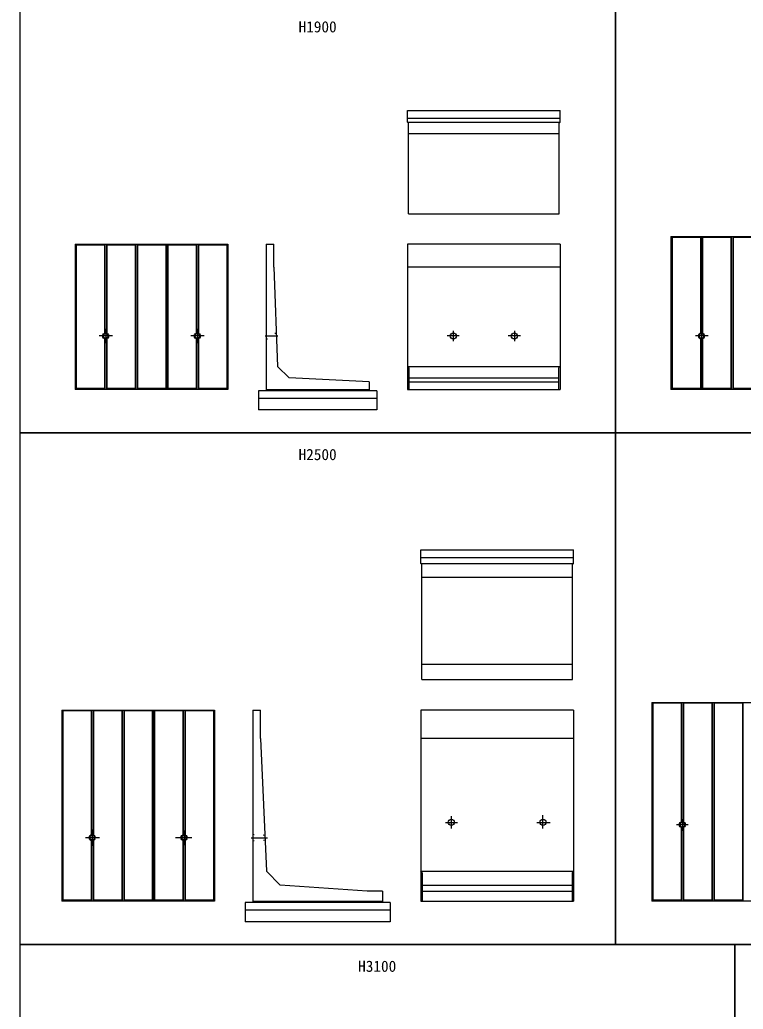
# Model space of a CAD drawing. Units: millimetres, scale not verified. Extents: x -67200 to 67200, y -23760 to 23760.
# Drawn here: x -49535 to -40064, y -2240 to 10714 of the extents above; entities that cross this region are included whole.
import ezdxf
from ezdxf.enums import TextEntityAlignment as Align

# ---------------------------------------------------------------- set-up
doc = ezdxf.new("R2010")
doc.units = ezdxf.units.MM
doc.header["$LTSCALE"] = 80
doc.linetypes.add('CHAIN1', pattern=[8, 5, -1, 1, -1])
doc.linetypes.add('DOTTED', pattern=[1.75, 0.25, -1.5])
for name, color, linetype, lineweight in [('0-0_CENTER', 7, 'CHAIN1', 25), ('0-4_HYO', 3, 'Continuous', 25), ('0-6_OUTLINE', 1, 'Continuous', 25), ('0-7_OUTLINE2', 4, 'DOTTED', 25), ('0-8_TXT', 7, 'Continuous', 25)]:
    doc.layers.add(name, color=color, linetype=linetype, lineweight=lineweight)
doc.styles.add('ＭＳ ゴシック', font='')
doc.styles.get('ＭＳ ゴシック').set_extended_font_data('MS Gothic')

msp = doc.modelspace()

# ---------------------------------------------------------------- linework, layer by layer
at = {"layer": '0-0_CENTER'}
for p, q in [((-48410.07, 6669.04), (-48410.07, 6482.05)), ((-47210.07, 6669.04), (-47210.07, 6482.05)), ((-43860.07, 6643.62), (-43860.07, 6507.98)), ((-43060.07, 6643.62), (-43060.07, 6507.98)), ((-40610.07, 6654.54), (-40610.07, 6495.74)), ((-48319.2, 6575.13), (-48496.77, 6575.13)), ((-47119.2, 6575.13), (-47296.77, 6575.13)), ((-46323, 6575.13), (-46155.19, 6575.13)), ((-43781.38, 6575.13), (-43938.92, 6575.13)), ((-42981.38, 6575.13), (-43138.92, 6575.13)), ((-40521.09, 6575.13), (-40687.32, 6575.13)), ((-43885.07, 125.85), (-43885.07, 287.62)), ((-42685.07, 127.02), (-42685.07, 299.32)), ((-43961.42, 205.13), (-43804.64, 205.13)), ((-42767.67, 205.13), (-42593.22, 205.13)), ((-40786.23, 175.13), (-40937.6, 175.13)), ((-40860.07, 246.5), (-40860.07, 96.81)), ((-48491.44, 5.13), (-48676.93, 5.13)), ((-48587.57, 111.96), (-48587.57, -103.39)), ((-47281.67, 5.13), (-47497.97, 5.13)), ((-47385.07, 98.81), (-47385.07, -93.6)), ((-46505.45, 5.13), (-46293.12, 5.13))]:
    msp.add_line(p, q, dxfattribs=at)
at = {"layer": '0-4_HYO'}
for points in [[(-49535.07, 5305.13), (-41735.07, 5305.13), (-41735.07, 10905.13), (-49535.07, 10905.13)], [(-41735.07, 5305.13), (-33935.07, 5305.13), (-33935.07, 10905.13), (-41735.07, 10905.13)], [(-49535.07, -1394.87), (-41735.07, -1394.87), (-41735.07, 5305.13), (-49535.07, 5305.13)], [(-41735.07, -1394.87), (-33935.07, -1394.87), (-33935.07, 5305.13), (-41735.07, 5305.13)], [(-49535.07, -9294.87), (-40175.07, -9294.87), (-40175.07, -1394.87), (-49535.07, -1394.87)], [(-40175.07, -9294.87), (-30815.07, -9294.87), (-30815.07, -1394.87), (-40175.07, -1394.87)]]:
    msp.add_lwpolyline(points, close=True, dxfattribs=at)
at = {"layer": '0-6_OUTLINE'}
for p, q in [((-42460.07, 9375.13), (-42460.07, 9525.13)), ((-44460.07, 9425.13), (-42460.07, 9425.13)), ((-44460.07, 9375.13), (-42460.07, 9375.13)), ((-44460.07, 9375.13), (-44445.07, 9360.13)), ((-44445.07, 8175.13), (-44445.07, 9360.13)), ((-42475.07, 9360.13), (-42460.07, 9375.13)), ((-44445.07, 9225.13), (-42475.07, 9225.13)), ((-48810.07, 7775.13), (-46810.07, 7775.13)), ((-48810.07, 7775.13), (-48810.07, 5875.13)), ((-48800.07, 7775.13), (-48800.07, 5875.13)), ((-48795.07, 7765.13), (-48800.07, 7775.13)), ((-48425.07, 7765.13), (-48420.07, 7775.13)), ((-48420.07, 7775.13), (-48420.07, 6613.86)), ((-48395.07, 7765.13), (-48400.07, 7775.13)), ((-48400.07, 7775.13), (-48400.07, 6613.86)), ((-48025.07, 7765.13), (-48020.07, 7775.13)), ((-48020.07, 7775.13), (-48020.07, 5875.13)), ((-47625.07, 7765.13), (-47620.07, 7775.13)), ((-47620.07, 7775.13), (-47620.07, 5875.13)), ((-47225.07, 7765.13), (-47220.07, 7775.13)), ((-47220.07, 7775.13), (-47220.07, 6613.86)), ((-47195.07, 7765.13), (-47200.07, 7775.13)), ((-47200.07, 7775.13), (-47200.07, 6613.86)), ((-46825.07, 7765.13), (-46820.07, 7775.13)), ((-46820.07, 7775.13), (-46820.07, 5875.13)), ((-46810.07, 7775.13), (-46810.07, 5875.13)), ((-46310.07, 7775.13), (-46210.07, 7775.13)), ((-46310.07, 7775.13), (-46310.07, 5855.13)), ((-46210.07, 7475.13), (-46210.07, 7775.13)), ((-42460.07, 7775.13), (-44460.07, 7775.13)), ((-42460.07, 7775.13), (-42460.07, 5875.13)), ((-41010.07, 7875.13), (-39010.07, 7875.13)), ((-41010.07, 7875.13), (-41010.07, 5875.13)), ((-41000.07, 7875.13), (-41000.07, 5875.13)), ((-40995.07, 7865.13), (-41000.07, 7875.13)), ((-40625.07, 7865.13), (-40620.07, 7875.13)), ((-40625.07, 7865.13), (-40625.07, 6612.21)), ((-40620.07, 7875.13), (-40620.07, 6613.86)), ((-40595.07, 7865.13), (-40600.07, 7875.13)), ((-40600.07, 7875.13), (-40600.07, 6613.86)), ((-40225.07, 7865.13), (-40595.07, 7865.13)), ((-40595.07, 7865.13), (-40595.07, 6612.21)), ((-40225.07, 7865.13), (-40220.07, 7875.13)), ((-40225.07, 7865.13), (-40225.07, 5885.13)), ((-40220.07, 7875.13), (-40220.07, 5875.13)), ((-39825.07, 7865.13), (-40195.07, 7865.13)), ((-40195.07, 7865.13), (-40195.07, 5885.13)), ((-48425.07, 7765.13), (-48795.07, 7765.13)), ((-48795.07, 7765.13), (-48795.07, 5885.13)), ((-48425.07, 7765.13), (-48425.07, 6612.21)), ((-48025.07, 7765.13), (-48395.07, 7765.13)), ((-48395.07, 7765.13), (-48395.07, 6612.21)), ((-48025.07, 7765.13), (-48025.07, 5885.13)), ((-47625.07, 7765.13), (-47995.07, 7765.13)), ((-47995.07, 7765.13), (-47995.07, 5885.13)), ((-47625.07, 7765.13), (-47625.07, 5885.13)), ((-47225.07, 7765.13), (-47595.07, 7765.13)), ((-47595.07, 7765.13), (-47595.07, 5885.13)), ((-47225.07, 7765.13), (-47225.07, 6612.21)), ((-46825.07, 7765.13), (-47195.07, 7765.13)), ((-47195.07, 7765.13), (-47195.07, 6612.21)), ((-46825.07, 7765.13), (-46825.07, 5885.13)), ((-46210.07, 7475.13), (-46160.07, 6175.13)), ((-42460.07, 7475.13), (-44460.07, 7475.13)), ((-48425.07, 6538.05), (-48425.07, 5885.13)), ((-48420.07, 6536.4), (-48420.07, 5875.13)), ((-48400.07, 6536.4), (-48400.07, 5875.13)), ((-48395.07, 6538.05), (-48395.07, 5885.13)), ((-47225.07, 6538.05), (-47225.07, 5885.13)), ((-47220.07, 6536.4), (-47220.07, 5875.13)), ((-47200.07, 6536.4), (-47200.07, 5875.13)), ((-47195.07, 6538.05), (-47195.07, 5885.13)), ((-40625.07, 6538.05), (-40625.07, 5885.13)), ((-40620.07, 6536.4), (-40620.07, 5875.13)), ((-40600.07, 6536.4), (-40600.07, 5875.13)), ((-40595.07, 6538.05), (-40595.07, 5885.13)), ((-46160.07, 6175.13), (-46010.07, 6025.13)), ((-44460.07, 6175.13), (-42460.07, 6175.13)), ((-44440.07, 6155.13), (-44460.07, 6175.13)), ((-44440.07, 6155.13), (-44440.07, 5875.13)), ((-42460.07, 6175.13), (-42480.07, 6155.13)), ((-42480.07, 6155.13), (-42480.07, 5875.13)), ((-44960.07, 5975.13), (-46010.07, 6025.13)), ((-44960.07, 5975.13), (-44960.07, 5855.13)), ((-44440.07, 6025.13), (-42480.07, 6025.13)), ((-44440.07, 5975.13), (-42480.07, 5975.13)), ((-46810.07, 5875.13), (-48810.07, 5875.13)), ((-48800.07, 5875.13), (-48795.07, 5885.13)), ((-48400.07, 5875.13), (-48395.07, 5885.13)), ((-48000.07, 5875.13), (-47995.07, 5885.13)), ((-47600.07, 5875.13), (-47595.07, 5885.13)), ((-46310.07, 5875.13), (-44960.07, 5875.13)), ((-44860.07, 5855.13), (-44860.07, 5605.13)), ((-39010.07, 5875.13), (-41010.07, 5875.13)), ((-40620.07, 5875.13), (-40625.07, 5885.13)), ((-40595.07, 5885.13), (-40600.07, 5875.13)), ((-40200.07, 5875.13), (-40195.07, 5885.13)), ((-44860.07, 5755.13), (-46410.07, 5755.13)), ((-44860.07, 5605.13), (-46410.07, 5605.13)), ((-42285.07, 3595.13), (-42285.07, 3775.13)), ((-44285.07, 3675.13), (-42285.07, 3675.13)), ((-44285.07, 3595.13), (-42285.07, 3595.13)), ((-44285.07, 3595.13), (-44270.07, 3580.13)), ((-44270.07, 2075.13), (-44270.07, 3580.13)), ((-42300.07, 3580.13), (-42285.07, 3595.13)), ((-42300.07, 2075.13), (-42300.07, 3580.13)), ((-44270.07, 3415.13), (-42300.07, 3415.13)), ((-44270.07, 2275.13), (-42300.07, 2275.13)), ((-44270.07, 2075.13), (-42300.07, 2075.13)), ((-41260.07, 1775.13), (-39260.07, 1775.13)), ((-41260.07, 1775.13), (-41260.07, -824.87)), ((-41250.07, 1775.13), (-41250.07, -824.87)), ((-41245.07, 1765.13), (-41250.07, 1775.13)), ((-40875.07, 1765.13), (-41245.07, 1765.13)), ((-41245.07, 1765.13), (-41245.07, -814.87)), ((-40875.07, 1765.13), (-40870.07, 1775.13)), ((-40875.07, 1765.13), (-40875.07, 212.21)), ((-40870.07, 1775.13), (-40870.07, 213.86)), ((-40845.07, 1765.13), (-40850.07, 1775.13)), ((-40850.07, 1775.13), (-40850.07, 213.86)), ((-40475.07, 1765.13), (-40845.07, 1765.13)), ((-40845.07, 1765.13), (-40845.07, 212.21)), ((-40475.07, 1765.13), (-40470.07, 1775.13)), ((-40475.07, 1765.13), (-40475.07, -814.87)), ((-40470.07, 1775.13), (-40470.07, -824.87)), ((-40450.07, 1775.13), (-40450.07, -824.87)), ((-40445.07, 1765.13), (-40450.07, 1775.13)), ((-40075.07, 1765.13), (-40445.07, 1765.13)), ((-40445.07, 1765.13), (-40445.07, -814.87)), ((-40075.07, 1765.13), (-40070.07, 1775.13)), ((-40075.07, 1765.13), (-40075.07, -814.87)), ((-40070.07, 1775.13), (-40070.07, -824.87)), ((-48985.07, 1675.13), (-48985.07, -824.87)), ((-48985.07, 1675.13), (-46985.07, 1675.13)), ((-48970.07, 1665.13), (-48975.07, 1675.13)), ((-48975.07, 1675.13), (-48975.07, -824.87)), ((-48970.07, 1665.13), (-48970.07, -814.87)), ((-48600.07, 1665.13), (-48970.07, 1665.13)), ((-48600.07, 1665.13), (-48595.07, 1675.13)), ((-48600.07, 1665.13), (-48600.07, 43.13)), ((-48595.07, 1675.13), (-48595.07, 44.42)), ((-48570.07, 1665.13), (-48575.07, 1675.13)), ((-48575.07, 1675.13), (-48575.07, 43.13)), ((-48570.07, 1665.13), (-48570.07, 41.1)), ((-48200.07, 1665.13), (-48570.07, 1665.13)), ((-48200.07, 1665.13), (-48195.07, 1675.13)), ((-48200.07, 1665.13), (-48200.07, -814.87)), ((-48195.07, 1675.13), (-48195.07, -824.87)), ((-48170.07, 1665.13), (-48175.07, 1675.13)), ((-48175.07, 1675.13), (-48175.07, -824.87)), ((-48170.07, 1665.13), (-48170.07, -814.87)), ((-47800.07, 1665.13), (-48170.07, 1665.13)), ((-47800.07, 1665.13), (-47795.07, 1675.13)), ((-47800.07, 1665.13), (-47800.07, -814.87)), ((-47795.07, 1675.13), (-47795.07, -824.87)), ((-47770.07, 1665.13), (-47775.07, 1675.13)), ((-47775.07, 1675.13), (-47775.07, -824.87)), ((-47770.07, 1665.13), (-47770.07, -814.87)), ((-47400.07, 1665.13), (-47770.07, 1665.13)), ((-47400.07, 1665.13), (-47395.07, 1675.13)), ((-47400.07, 1665.13), (-47400.07, 42.21)), ((-47395.07, 1675.13), (-47395.07, 43.86)), ((-47370.07, 1665.13), (-47375.07, 1675.13)), ((-47375.07, 1675.13), (-47375.07, 43.86)), ((-47000.07, 1665.13), (-46995.07, 1675.13)), ((-47000.07, 1665.13), (-47000.07, -814.87)), ((-46995.07, 1675.13), (-46995.07, -824.87)), ((-46985.07, 1675.13), (-46985.07, -824.87)), ((-46485.07, 1675.13), (-46485.07, -844.87)), ((-46485.07, 1675.13), (-46385.07, 1675.13)), ((-46385.07, 1305.13), (-46385.07, 1675.13)), ((-44285.07, 1675.13), (-44285.07, -824.87)), ((-42285.07, 1675.13), (-44285.07, 1675.13)), ((-42285.07, 1675.13), (-42285.07, -824.87)), ((-46385.07, 1305.13), (-46305.07, -434.87)), ((-42285.07, 1305.13), (-44285.07, 1305.13)), ((-40875.07, 138.05), (-40875.07, -814.87)), ((-40870.07, 136.4), (-40870.07, -824.87)), ((-40850.07, 136.4), (-40850.07, -824.87)), ((-40845.07, 138.05), (-40845.07, -814.87)), ((-48595.07, -34.16), (-48595.07, -824.87)), ((-48570.07, -30.84), (-48570.07, -814.87)), ((-47375.07, -33.6), (-47375.07, -824.87)), ((-47370.07, -31.95), (-47370.07, -814.87)), ((-46125.07, -614.87), (-46305.07, -434.87)), ((-44265.07, -454.87), (-44285.07, -434.87)), ((-44265.07, -454.87), (-44265.07, -824.87)), ((-42305.07, -454.87), (-42305.07, -824.87)), ((-44985.07, -694.87), (-46125.07, -614.87)), ((-44265.07, -614.87), (-42305.07, -614.87)), ((-44785.07, -694.87), (-44985.07, -694.87)), ((-44785.07, -694.87), (-44785.07, -844.87)), ((-44265.07, -694.87), (-42305.07, -694.87)), ((-46985.07, -824.87), (-48985.07, -824.87)), ((-48970.07, -814.87), (-48975.07, -824.87)), ((-48595.07, -824.87), (-48600.07, -814.87)), ((-48175.07, -824.87), (-48170.07, -814.87)), ((-47775.07, -824.87), (-47770.07, -814.87)), ((-47370.07, -814.87), (-47375.07, -824.87)), ((-46485.07, -824.87), (-44785.07, -824.87)), ((-44685.07, -844.87), (-44685.07, -1094.87)), ((-44285.07, -824.87), (-42285.07, -824.87)), ((-39260.07, -824.87), (-41260.07, -824.87)), ((-41250.07, -824.87), (-41245.07, -814.87)), ((-40850.07, -824.87), (-40845.07, -814.87)), ((-40450.07, -824.87), (-40445.07, -814.87)), ((-44685.07, -944.87), (-46585.07, -944.87)), ((-44685.07, -1094.87), (-46585.07, -1094.87))]:
    msp.add_line(p, q, dxfattribs=at)
for points in [[(-44460.07, 9375.13), (-44460.07, 9525.13), (-42460.07, 9525.13)], [(-44445.07, 8175.13), (-42475.07, 8175.13), (-42475.07, 9360.13)], [(-47995.07, 7765.13), (-48000.07, 7775.13), (-48000.07, 5875.13)], [(-47595.07, 7765.13), (-47600.07, 7775.13), (-47600.07, 5875.13)], [(-44460.07, 7775.13), (-44460.07, 5875.13), (-42460.07, 5875.13)], [(-40625.07, 7865.13), (-40995.07, 7865.13), (-40995.07, 5885.13)], [(-40195.07, 7865.13), (-40200.07, 7875.13), (-40200.07, 5875.13)], [(-48420.07, 5875.13), (-48425.07, 5885.13), (-48795.07, 5885.13)], [(-48020.07, 5875.13), (-48025.07, 5885.13), (-48395.07, 5885.13)], [(-47620.07, 5875.13), (-47625.07, 5885.13), (-47995.07, 5885.13)], [(-47220.07, 5875.13), (-47225.07, 5885.13), (-47595.07, 5885.13)], [(-46820.07, 5875.13), (-46825.07, 5885.13), (-47195.07, 5885.13), (-47200.07, 5875.13)], [(-44860.07, 5855.13), (-46410.07, 5855.13), (-46410.07, 5605.13)], [(-40625.07, 5885.13), (-40995.07, 5885.13), (-41000.07, 5875.13)], [(-40220.07, 5875.13), (-40225.07, 5885.13), (-40595.07, 5885.13)], [(-39820.07, 5875.13), (-39825.07, 5885.13), (-40195.07, 5885.13)], [(-44285.07, 3595.13), (-44285.07, 3775.13), (-42285.07, 3775.13)], [(-47000.07, 1665.13), (-47370.07, 1665.13), (-47370.07, 42.21)], [(-48600.07, -32.87), (-48600.07, -814.87), (-48970.07, -814.87)], [(-48575.07, -32.87), (-48575.07, -824.87), (-48570.07, -814.87)], [(-47400.07, -31.95), (-47400.07, -814.87), (-47770.07, -814.87)], [(-47395.07, -33.6), (-47395.07, -824.87), (-47400.07, -814.87)], [(-44285.07, -434.87), (-42285.07, -434.87), (-42305.07, -454.87)], [(-48195.07, -824.87), (-48200.07, -814.87), (-48570.07, -814.87)], [(-47795.07, -824.87), (-47800.07, -814.87), (-48170.07, -814.87)], [(-46995.07, -824.87), (-47000.07, -814.87), (-47370.07, -814.87)], [(-44685.07, -844.87), (-46585.07, -844.87), (-46585.07, -1094.87)], [(-40870.07, -824.87), (-40875.07, -814.87), (-41245.07, -814.87)], [(-40470.07, -824.87), (-40475.07, -814.87), (-40845.07, -814.87)], [(-40070.07, -824.87), (-40075.07, -814.87), (-40445.07, -814.87)]]:
    msp.add_lwpolyline(points, dxfattribs=at)
for centre, radius in [((-48410.07, 6575.13), 40), ((-47210.07, 6575.13), 40), ((-43860.07, 6575.13), 40), ((-43060.07, 6575.13), 40), ((-40610.07, 6575.13), 40), ((-48410.07, 6575.13), 30), ((-47210.07, 6575.13), 30), ((-40610.07, 6575.13), 30), ((-43885.07, 205.13), 40), ((-42685.07, 205.13), 40), ((-40860.07, 175.13), 40), ((-40860.07, 175.13), 30), ((-48587.57, 5.13), 40), ((-48587.57, 5.13), 30), ((-47385.07, 5.13), 40), ((-47385.07, 5.13), 30)]:
    msp.add_circle(centre, radius, dxfattribs=at)
at = {"layer": '0-7_OUTLINE2'}
for p, q in [((-46176.61, 6605.13), (-46310.07, 6615.13)), ((-46310.07, 6535.13), (-46174.3, 6545.13)), ((-46326.68, 35.13), (-46485.07, 45.13)), ((-46485.07, -34.87), (-46323.92, -24.87))]:
    msp.add_line(p, q, dxfattribs=at)

# ---------------------------------------------------------------- texts
at = {"layer": '0-8_TXT', "style": 'ＭＳ ゴシック'}
for s, p in [('H1900', (-45885.07, 10505.13)), ('H2500', (-45885.07, 4905.13)), ('H3100', (-45105.07, -1794.87))]:
    msp.add_text(s, height=146.6, dxfattribs=at).set_placement(p, align=Align.BOTTOM_LEFT)

doc.saveas('drawing.dxf')
